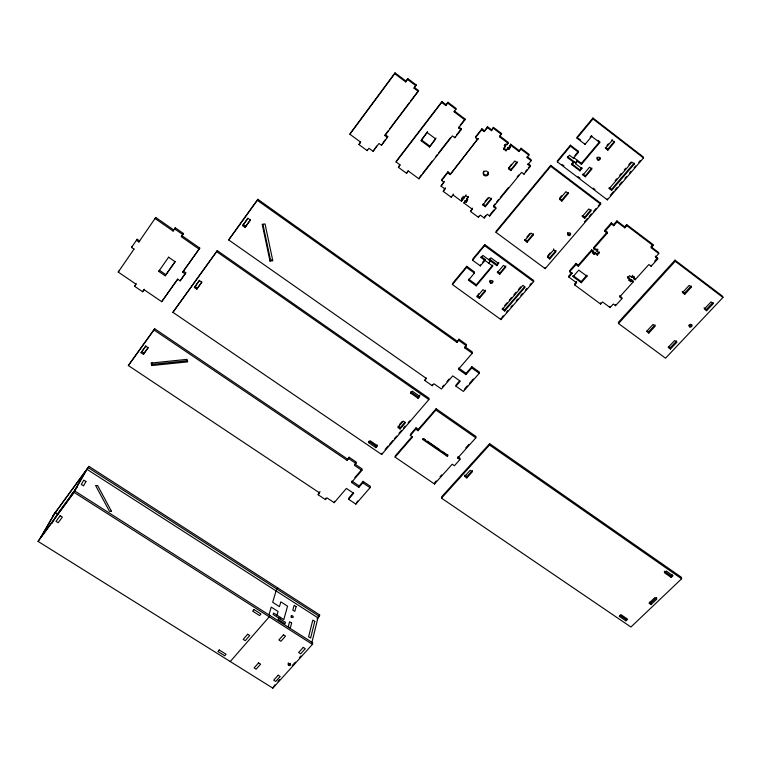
<?xml version="1.0" encoding="UTF-8"?>
<svg xmlns="http://www.w3.org/2000/svg" width="761" height="761" viewBox="0 0 761 761"><rect width="100%" height="100%" fill="white"/><g stroke="black" fill="none" stroke-linecap="round" stroke-linejoin="round"><path stroke-width="1.14" d="M553.666 249.931L555.996 251.663L549.727 258.959L547.397 257.237L553.666 249.931L553.666 248.837M496.001 232.362L550.717 166.307L550.726 165.337L600.61 203.149L600.686 204.176L545.199 268.643L496.001 232.362L496.115 231.296L550.726 165.337M549.727 258.959L549.737 257.846L555.996 250.559M545.199 268.643L545.218 267.52M468.443 280.238L474.388 273.094L474.541 271.972L466.75 266.312L452.586 283.425L452.405 284.557L500.966 319.601L533.642 281.637L533.689 280.495L484.738 244.585L472.714 259.111L472.562 260.214L480.372 265.912L484.947 260.433L485.08 259.33L481.171 256.476L481.038 257.57L492.748 266.131L476.205 285.86L468.443 280.238L468.605 279.106L476.348 284.728L476.205 285.86M527.135 242.236L533.356 234.854L533.404 233.789L527.183 241.151L527.135 242.236L524.786 240.495L524.843 239.42L527.183 241.151M531.149 160.695L531.197 159.734L527.183 156.69L527.126 157.651L531.149 160.695L527.953 164.595L530.36 166.412L523.996 174.174L521.589 172.367L493.442 206.745L495.82 208.514L489.665 216.019L487.287 214.26L484.224 217.998L480.248 215.068L478.422 217.313L470.469 211.444L472.448 208.162M530.36 166.412L530.417 165.441L528.01 163.625L527.953 164.595M527.126 157.651L529.095 154.35L521.038 148.243L519.059 151.553L510.555 145.123L510.65 144.19L519.126 150.602M523.996 174.174L524.063 173.194M519.059 151.553L521.038 148.243M504.733 309.822L502.441 308.167L502.346 309.337L504.648 311.002L504.733 309.822L524.5 286.811M441.494 498.16L489.513 444.995L489.627 443.653L681.399 577.266L681.599 578.788L630.926 627.035L441.494 498.16L441.684 496.762L489.627 443.653M500.966 319.601L501.061 318.421M511.363 164.328L508.472 168.752L510.878 170.559L510.964 169.589L517.29 161.827M499.834 273.123L497.513 271.43L497.409 272.552L499.739 274.245L499.834 273.123L505.894 265.95M481.038 257.57L482.845 255.392L496.904 265.675L498.826 262.402M509.033 148.29L507.987 147.501L507.891 148.433L508.947 149.232L510.431 146.559M508.947 149.232L510.336 147.501L509.29 146.702L510.65 144.19M496.904 265.675L498.227 263.125M508.129 143.287L508.215 142.355L499.701 135.915L499.597 136.828L508.129 143.287L506.855 144.866L505.799 144.067L504.41 145.808L505.456 146.597L503.563 148.966L505.989 150.792L507.891 148.433M505.989 150.792L507.987 147.501M506.855 144.866L506.95 143.934M412.072 436.519L395.378 455.801L395.111 457.142L434.512 484.015L452.205 464.229L454.393 465.732L459.91 459.577L457.722 458.065L475.834 437.813L475.967 436.481L436.129 408.733L418.265 429.366L418.027 430.688L415.81 429.156L416.048 427.834L418.265 429.366M505.456 146.597L505.561 145.665L504.505 144.866L504.41 145.808M490.788 260.005L488.857 263.287L490.788 260.005L497.009 264.562M459.701 380.757L456.105 384.904L455.934 386.169L463.42 391.439L479.221 373.29L479.354 372.034L471.849 366.716L466.122 373.337L465.96 374.593L458.426 369.275L472.239 353.237L472.381 352.01L464.809 346.616L464.648 347.844L472.239 353.237M503.563 148.966L503.658 148.024L506.084 149.85M495.82 208.514L495.934 207.487L493.556 205.717L495.031 203.91M466.959 476.548L464.79 475.064L464.638 476.434L466.807 477.927L466.959 476.548L472.476 470.46M489.228 258.873L489.104 259.977L490.921 257.798L498.721 263.515M499.597 136.828L501.604 133.536L493.461 127.372L491.444 130.664L487.354 127.582L487.487 126.678L491.568 129.76M459.91 459.577L460.072 458.217L458.617 457.218M478.679 293.784L477.052 296.704L479.373 298.379L479.506 297.218L485.442 290.179M465.96 374.593L471.706 367.963L471.849 366.716M489.665 216.019L489.789 214.983M472.562 260.214L484.605 245.67L484.738 244.585M457.722 458.065L457.884 456.714M480.372 265.912L480.514 264.809M485.394 205.708L483.016 203.948L482.874 204.966L485.261 206.735L485.394 205.708L491.549 198.164M484.224 217.998L485.575 215.468M464.648 347.844L466.388 345.817L466.541 344.59L458.95 339.187L457.047 342.431L257.294 200.305L257.836 199.306L457.218 341.213M487.772 174.992L487.906 174.022M491.444 130.664L493.461 127.372M447.316 456.381L447.858 455.763L422.964 438.612L422.422 439.24L447.316 456.381L447.849 454.774M478.422 217.313L478.564 216.276M483.749 171.986L483.882 171.016A2.54 2.445 3.4 0 0 485.233 174.868A2.54 2.445 3.4 0 0 488.419 172.214M457.047 342.431L458.95 339.187M434.512 484.015L434.712 482.636L436.253 480.914M452.405 284.557L466.588 267.425L466.75 266.312M484.338 130.654L481.894 128.809L481.751 129.712L484.196 131.567L487.487 126.678M418.027 430.688L435.92 410.027L436.129 408.733M466.17 202.264L467.673 199.582L466.17 202.264L465.133 201.494L465.304 200.476L466.341 201.246M466.474 199.829L468.462 196.547L466.636 198.821L466.474 199.829L467.511 200.6M450.132 174.611L478.07 138.578L450.132 174.611L447.706 172.814L447.906 171.843L450.331 173.641M477.918 139.501L475.473 137.655L475.625 136.742L481.894 128.809M463.202 196.271L463.03 197.289L464.067 198.06L466.065 194.778M426.065 377.875L424.724 380.443L432.248 385.713L432.467 384.448M464.067 198.06L464.239 197.042M470.469 211.444L472.296 209.189L463.915 203.006L465.304 200.476M462.736 199.724L462.907 198.707L461.87 197.936L461.689 198.954L462.736 199.724L461.518 201.227L453.099 195.016L453.299 194.007M428.862 399.592L429.08 398.307L217.256 250.597L172.899 312.333L381.689 454.498L428.862 399.592L216.657 251.663L217.256 250.597M461.518 201.227L462.907 198.707M395.111 457.142L412.586 436.966L410.369 435.444L410.617 434.112L416.048 427.834M418.284 396.976L410.797 391.763L410.54 393.037L418.046 398.26L419.939 395.035M443.254 191.363L445.271 188.081L443.254 191.363L451.292 197.289L451.482 196.281M464.876 119.915L465.047 119.02L454.336 110.944L454.146 111.819L464.876 119.915L458.626 127.924L461.09 129.779L454.878 137.731L452.415 135.886L418.921 178.806L408.343 171.016L406.555 173.327L398.393 167.315L399.867 164.804M461.09 129.779L461.271 128.875L458.807 127.02L458.626 127.924M400.058 428.995L405.47 422.678L403.244 421.137L397.832 427.463L400.058 428.995L400.324 427.682L404.957 422.269M454.878 137.731L455.068 136.809M445.061 189.08L441.038 186.103L444.272 181.299M381.689 454.498L381.974 453.156M441.038 186.103L444.063 182.288L441.637 180.5L441.856 179.51L447.906 171.843M454.146 111.819L456.21 108.519L447.934 102.269L445.86 105.57L441.703 102.44L441.922 101.574L446.07 104.704M353.304 492.776L348.928 497.856L348.586 499.245L355.844 504.105L370.065 487.696L370.379 486.317L363.092 481.409L359.173 485.965L358.84 487.344L351.544 482.436L351.877 481.057L359.173 485.965M376.2 446.279L368.809 441.247L368.495 442.569L375.896 447.62L377.256 445.042M358.84 487.344L362.769 482.788L363.092 481.409M355.844 504.105L357.67 500.976M351.544 482.436L361.884 470.355L362.207 468.995L354.873 464.039M445.86 105.57L447.934 102.269M312.438 644.358L312.809 642.836L74.854 491.035L38.05 541.385L272.819 688.144L312.438 644.358L74.083 492.377L38.05 541.385M316.947 618.978L319.316 616.343L319.668 614.907L88.97 466.379L52.947 515.768L88.97 466.379M311.696 643.226L317.955 617.856L87.001 469.328L73.579 492.767M361.884 470.355L354.531 465.39L356.424 462.212L349.061 457.228L347.168 460.415L153.96 329.913L154.654 328.742L347.511 459.064M429.746 146.064L421.385 139.834L421.128 140.756L429.508 146.997L435.967 138.036M347.168 460.415L349.061 457.228M320.02 491.577L318.127 494.736L325.423 499.597L326.926 497.818L334.212 502.669L334.574 501.271M418.921 178.806L419.178 177.827M290.379 663.411L290.103 664.429L288.086 663.154M421.128 140.756L427.587 131.777L422.079 138.94M325.423 499.597L325.794 498.208M272.819 688.144L274.826 684.843M406.555 173.327L408.02 170.816M279.972 618.836L280.39 617.361M278.602 617.97L278.174 619.444L285.014 623.811L285.432 622.327L273.123 614.469L273.56 613.005L283.796 619.54L287.563 606.165L280.838 601.846L279.449 606.641L272.676 602.293L276.072 590.917M276.975 615.183L278.05 611.473L271.239 607.116L268.966 614.736M269.689 615.335L269.251 616.819L230.25 661.537M277.822 587.968L275.853 591.164M398.393 167.315L400.172 164.994L396.081 161.979L396.386 161.028L441.922 101.574M360.467 142.05L358.926 144.542L367.192 150.621L368.952 148.271L373.08 151.306L378.988 143.477L381.461 145.303L387.406 137.437L384.923 135.601L418.265 91.387L418.531 90.54L414.345 87.401L416.191 84.937L407.81 78.621L405.68 81.912L394.731 73.674L395.045 72.856L405.974 81.085M418.265 91.387L414.079 88.238L416.191 84.937M414.079 88.238L414.345 87.401M387.406 137.437L387.72 136.523L385.247 134.687L388.081 130.93M405.68 81.912L407.81 78.621M381.461 145.303L385.085 140.014M384.923 135.601L385.247 134.687M373.08 151.306L376.695 146.026M367.192 150.621L367.544 149.679M358.926 144.542L360.685 142.193L349.898 134.25L350.288 133.346L395.045 72.856M269.984 261.09L262.203 224.295L265.066 223.962L272.809 260.766L269.984 261.09L270.497 259.996L262.973 224.409M247.867 218.217L242.664 225.656L245.099 227.377L250.302 219.939M424.724 380.443L426.398 378.474L228.671 239.924L257.836 199.306M199.43 280.305L194.397 287.515L196.795 289.161L201.827 281.96M151.762 365.546L151.116 363.054L187.063 359.363L187.682 361.865L151.762 365.546L152.457 364.338L152.019 362.674M70.507 496.086L72.599 492.957M72.314 494.488L85.765 471.021M74.083 492.377L74.854 491.035M51.853 523.558L57.446 513.856L77.384 486.736M41.284 536.695L55.334 512.514L57.332 513.78M40.067 538.35L54.136 514.141M145.827 345.894L141.051 352.733L143.41 354.312L148.176 347.473M135.296 285.156L134.564 286.269L142.602 291.748L144.057 289.675L161.693 301.689L177.722 279.211L180.138 280.866L185.789 272.771L183.382 271.106L199.791 248.105L181.927 235.682L183.449 233.513L175.287 227.834L173.089 231.04L155.025 218.483L155.748 217.465L173.774 230.003L173.089 231.04M180.138 280.866L185.132 273.874L182.716 272.21L199.791 248.105M185.132 273.874L185.789 272.771M318.127 494.736L319.63 492.957L128.352 365.546L154.654 328.742M182.716 272.21L183.382 271.106M161.693 301.689L177.722 279.04M165.869 274.683L159.429 270.26L158.726 271.354L165.185 275.786L175.144 261.575M199.154 249.17L181.261 236.728L183.449 233.513M142.602 291.748L144.295 289.247M175.287 227.834L174.602 228.871L182.783 234.559M133.974 249.132L131.52 247.449L137.17 239.249L139.624 240.933L138.882 241.988L136.419 240.295L137.17 239.249M136.01 284.186L118.221 272.067L134.069 249.028M138.882 241.988L155.748 217.465M134.564 286.269L136.267 283.767M158.726 271.354L168.676 257.113M118.221 272.067L118.992 270.973M165.185 275.786L175.135 261.717L168.647 257.247M131.52 247.449L132.271 246.393M128.352 365.546L153.96 329.913M141.051 352.733L145.798 346.141L148.157 347.729L143.41 354.312M172.899 312.333L216.657 251.663M194.397 287.515L199.43 280.552L201.827 282.207L196.795 289.161M228.671 239.924L257.294 200.305M242.664 225.656L247.972 218.331L250.417 220.062L245.099 227.377M349.898 134.25L394.731 73.674M389.499 129.047L409.323 102.754M410.74 100.871L418.531 90.54M386.407 138.264L387.72 136.523M396.081 161.979L441.703 102.44M429.508 146.997L435.739 138.949L427.349 132.69M419.901 176.894L421.356 175.03M422.812 173.166L432.258 161.056M435.891 156.395L437.347 154.531M438.802 152.666L450.426 137.76M460.196 125.242L465.047 119.02M456.448 135.049L461.271 128.875M441.637 180.5L447.706 172.814M475.473 137.655L481.751 129.712M484.196 131.567L487.354 127.582M500.338 135.116L501.604 133.536M451.292 197.289L453.099 195.016M461.689 198.954L463.03 197.289M463.915 203.006L465.133 201.494M509.29 146.702L510.555 145.123M508.472 168.752L514.797 160.971L517.214 162.787L510.878 170.559M485.061 201.427L487.791 198.069M482.874 204.966L489.038 197.403L491.425 199.182L485.261 206.735M496.514 202.103L498.731 199.392M500.215 197.584L508.348 187.653M517.223 176.809L518.698 175.001M490.474 214.145L493.889 209.988M525.471 171.472L526.888 169.751M528.296 168.029L530.417 165.441M579.911 170.864L579.872 169.884L581.832 167.553L581.88 168.523L579.911 170.864L571.93 164.785L573.899 162.445L567.487 157.565L569.456 155.206L573.461 158.259L578.455 152.276L578.417 151.325L570.398 145.199L557.366 160.923L557.366 161.884L607.364 199.867L643.492 157.955L643.33 156.994L592.933 118.022L576.971 137.265L577.009 138.188L585.057 144.362L591.706 136.4L591.639 135.477L590.165 137.246M557.366 161.884L570.427 146.141L570.398 145.199M577.009 138.188L593 118.916L592.933 118.022M482.797 262.069L485.08 259.33M574.85 155.596L578.417 151.325M571.93 164.785L571.901 163.815L573.861 161.475L573.899 162.445M575.497 163.663L575.459 162.692L577.418 160.343L577.456 161.313L575.497 163.663L581.88 168.523M476.348 284.728L492.871 265.018M577.456 161.313L581.452 164.357L581.414 163.387L599.658 141.651L597.88 140.281M581.452 164.357L599.744 142.583L599.658 141.651M526.916 236.956L529.675 233.684M561.628 195.758L559.487 198.298L561.846 200.076L561.856 201.104L559.487 199.315L565.918 191.677L568.296 193.475L561.856 201.104M477.052 296.704L482.997 289.646L485.318 291.33L479.373 298.379M497.409 272.552L503.468 265.351L505.799 267.063L499.739 274.245M524.786 240.495L531.007 233.113L533.356 234.854M606.878 145.598L608.362 143.839M561.846 200.076L568.277 192.466L568.296 193.475M582.974 174.982L589.547 167.192L591.934 169.018L585.361 176.79L582.974 174.982L582.926 173.993L585.304 175.801L585.361 176.79M612.186 140.357L614.593 142.212L607.877 150.155L605.48 148.309L612.186 140.357L612.082 139.425M585.304 175.801L591.868 168.038M607.877 150.155L607.782 149.204L614.488 141.28M368.495 442.569L370.074 440.705L377.485 445.756L375.896 447.62M410.54 393.037L412.196 391.087L419.711 396.319L418.046 398.26M432.248 385.713L433.932 383.753L441.437 389.014L452.738 375.886L460.253 381.185L455.934 386.169M399.639 424.343L401.96 421.632M354.826 477.613L361.465 469.86M334.212 502.669L346.407 488.419L353.703 493.309L348.586 499.245M504.724 305.503L506.997 302.849M509.28 300.186L511.554 297.532M513.837 294.868L516.12 292.214M518.393 289.551L520.676 286.897M548.11 255.315L550.193 252.89M502.346 309.337L522.893 285.375L525.204 287.068L504.648 311.002M582.327 216.505L588.805 208.961L591.154 210.74L584.676 218.283L582.327 216.505L582.279 215.458L584.629 217.227L584.676 218.283M615.183 180.557L616.695 178.797M619.72 175.277L621.233 173.518M624.258 169.988L625.77 168.229M628.786 164.709L631.059 162.064M385.066 449.551L388.158 445.956M389.699 444.158L392.79 440.562M394.331 438.764L396.652 436.072M398.964 433.37L401.285 430.678M403.596 427.977L405.147 426.179M408.229 422.583L409.779 420.785M584.629 217.227L591.097 209.703M609.238 188.604L631.953 162.16L634.332 163.986L611.606 190.412L609.238 188.604L609.142 187.596L611.502 189.394L611.606 190.412M611.502 189.394L634.189 163.016L634.332 163.986M501.822 317.537L503.344 315.777M506.379 312.248L507.891 310.478M510.926 306.959L512.448 305.19M516.234 300.785L517.756 299.016M520.79 295.487L522.303 293.727M525.337 290.198L526.859 288.438M529.894 284.909L531.406 283.149M442.388 386.864L443.891 385.123M446.897 381.622L449.152 379.007M584.448 221.927L587.53 218.35M589.071 216.562L591.373 213.879M593.685 211.197L595.996 208.514M598.298 205.831L600.61 203.149M610.341 195.282L613.414 191.715M614.945 189.936L617.247 187.263M619.549 184.6L621.851 181.927M624.914 178.359L626.455 176.581M629.518 173.023L631.05 171.244M634.122 167.677L635.654 165.898M638.726 162.34L640.258 160.552M410.369 435.444L415.81 429.156M464.334 389.299L467.34 385.846M469.594 383.259L473.352 378.94M575.982 263.42L576.02 264.543L578.331 266.255L578.293 265.142L575.982 263.42L569.685 270.65L569.713 271.772L572.015 273.484L568.876 277.08L576.553 282.759L574.669 284.909L600.6 304.058L602.503 301.936L610.084 307.539L613.261 304.02L615.535 305.703L621.918 298.626L621.804 297.456L619.53 295.772M597.28 255.097L597.204 253.993L594.893 252.262L594.959 253.365L597.28 255.097L599.211 252.899L596.89 251.168L597.727 250.217L596.025 248.942L595.188 249.893L593.637 248.733L607.211 233.199L604.881 231.439L604.795 230.364L611.302 222.897L613.632 224.666L613.737 225.732L611.397 223.962L611.302 222.897M569.713 271.772L576.02 264.543M604.881 231.439L611.397 223.962M571.368 273.075L568.857 275.948L568.876 277.08M578.293 265.142L591.649 249.836L593.2 250.997L592.429 253.052L594.132 254.317L594.959 253.365M604.795 230.364L607.126 232.124L593.57 247.639L593.637 248.733M613.632 224.666L616.905 220.918L624.667 226.797L624.8 227.862L626.769 225.617L626.645 224.552L624.667 226.797M578.331 266.255L591.716 250.94L591.649 249.836M613.737 225.732L617.019 221.974L616.905 220.918M593.2 250.997L592.362 251.948L594.065 253.213L594.132 254.317M573.071 276.633L578.75 270.145L586.969 276.253L581.28 282.712L573.071 276.633L573.043 275.501L581.242 281.57L581.28 282.712M594.065 253.213L594.893 252.262M597.204 253.993L598.488 252.528M581.242 281.57L586.921 275.111L586.969 276.253M440.086 476.614L441.627 474.902M465.751 447.915L468.89 444.395M318.088 616.667L319.668 614.907M651.568 245.917L652.89 244.443L626.645 224.552M652.89 244.443L653.062 245.537L651.074 247.753L658.76 253.565L655.44 257.237L657.742 258.978L651.14 266.283L648.848 264.552L635.121 279.772L633.599 278.631L633.456 277.489L634.303 276.557M630.812 281.732L630.679 280.581L631.516 279.648L631.649 280.79L630.812 281.732L629.128 280.476L629.975 279.534L627.682 277.832L629.632 275.663L631.915 277.375L632.762 276.443L632.629 275.301M633.599 278.631L634.446 277.698L632.762 276.443M631.516 279.648L633.038 280.79L633.171 281.931L619.644 296.933L621.918 298.626M654.631 261.099L657.552 257.855L655.259 256.124M277.993 681.342L279.572 679.592M292.234 665.59L295.401 662.089M299.358 657.713L300.937 655.963M464.638 476.434L470.155 470.336L472.334 471.83L466.807 477.927M674.997 260.157L618.389 322.312L618.503 323.52L665.542 358.212L722.95 297.446L722.646 296.267L674.997 260.157L675.216 261.28L722.95 297.446M618.503 323.52L675.216 261.28M682.512 292.595L689.171 285.404L691.435 287.116L684.776 294.298L682.512 292.595L682.284 291.425M648.81 333.061L646.565 331.406L653.014 324.443L655.259 326.108L648.81 333.061L648.648 331.844L655.088 324.899M684.776 294.298L684.539 293.128L691.197 285.955L691.435 287.116M670.422 349.052L668.187 347.406L674.674 340.519L676.91 342.174L670.422 349.052L670.213 347.806L676.691 340.938M706.579 310.707L706.313 309.518L713 302.421L713.276 303.601L706.579 310.707L704.334 309.023L711.031 301.908L713.276 303.601M671.24 577.466L664.439 572.729L666.217 571.016L673.028 575.763L671.24 577.466L671.059 575.953L672.239 574.821M625.932 620.843L627.635 619.207L620.909 614.622L619.207 616.267L625.932 620.843L625.818 619.292L620.063 615.373M651.045 604.567L649.019 603.178L654.841 597.623L656.867 599.012L651.045 604.567L650.893 603.035L656.705 597.48M270.497 259.996L272.371 259.786M152.457 364.338L187.158 360.771M88.247 467.635L319.316 616.343M141.765 351.534L144.114 353.114M362.769 482.788L370.065 487.696M348.719 458.579L356.091 463.563M423.601 438.564L425.513 439.877M427.425 441.199L439.848 449.761M441.76 451.073L447.497 455.03M195.025 286.393L197.422 288.048M398.098 426.15L400.324 427.682M649.552 602.103L650.893 603.035M489.513 444.995L681.599 578.788M435.92 410.027L475.834 437.813M664.258 571.226L671.059 575.953M458.598 368.02L466.122 373.337M243.225 224.619L245.66 226.34M471.706 367.963L479.221 373.29M458.778 340.395L466.388 345.817M477.195 295.544L479.506 297.218M466.588 267.425L474.388 273.094M484.605 245.67L533.642 281.637M465.903 195.786L468.3 197.565M547.416 256.124L549.737 257.846M647.154 330.74L648.648 331.844M668.738 346.712L670.213 347.806M591.716 250.94L593.266 252.1M631.649 280.79L633.171 281.931M683.036 291.996L684.539 293.128M704.068 307.825L706.313 309.518M508.557 167.781L510.964 169.589M447.725 103.135L456.02 109.394M407.525 79.448L415.925 85.774M550.717 166.307L600.686 204.176M626.769 225.617L653.062 245.537M650.902 246.659L658.569 252.452L658.76 253.565M493.337 128.276L501.499 134.45M520.971 149.185L529.047 155.301M617.019 221.974L624.8 227.862M562.075 164.5L563.958 165.927M578.084 176.657L579.968 178.093M593.142 188.11L595.026 189.537M581.414 163.387L573.433 157.299L573.461 158.259M575.459 162.692L567.468 156.604L567.487 157.565M571.901 163.815L579.872 169.884M570.427 146.141L578.455 152.276M578.76 138.635L580.548 140.005M591.706 136.4L599.744 142.583M607.782 149.204L605.385 147.368L605.48 148.309M593 118.916L643.492 157.955M657.552 257.855L657.742 258.978M650.969 265.151L651.14 266.283M634.978 278.631L635.121 279.772M631.782 276.233L631.915 277.375M629.975 279.534L629.842 278.393L627.559 276.69L627.682 277.832M629.005 279.335L629.128 280.476M607.268 198.84L607.364 199.867M615.43 304.524L615.535 305.703M607.126 232.124L607.211 233.199M609.989 306.36L610.084 307.539M599.135 251.796L599.211 252.899M597.727 250.217L597.651 249.113L596.89 251.168M600.524 302.878L600.6 304.058M595.121 248.799L595.188 249.893M585.009 143.429L585.057 144.362M576.553 282.759L576.524 281.618L574.641 283.758L574.669 284.909M571.996 272.352L572.015 273.484M492.909 281.037A1.465 1.36 3.9 0 1 491.073 282.15A1.465 1.36 3.9 0 1 490.103 280.295M691.749 324.69A1.503 1.332 -12.6 0 1 689.047 325.289M600.134 157.946A1.56 1.484 -19.4 0 1 598.146 159.182A1.56 1.484 -19.4 0 1 597.195 157.166M570.541 233.332A1.512 1.408 -7.9 0 1 568.61 234.493A1.512 1.408 -7.9 0 1 567.668 232.581M290.312 663.963A1.237 0.97 13.8 0 1 288.581 663.116M291.054 617.342A1.237 0.704 41.9 0 1 291.311 617.532M314.778 621.385L310.621 638.07L308.595 636.776L312.79 620.11L314.778 621.385M291.634 623.04L290.283 627.987L288.238 626.683L289.599 621.747L291.634 623.04M296.115 606.603L294.811 611.378L292.804 610.084L294.117 605.309L296.115 606.603M85.974 481.504L83.52 485.86L81.332 484.453L83.805 480.115L85.974 481.504M60.148 515.73L56 521.352L58.197 522.74L62.345 517.119L60.148 515.73M219.216 649.961L217.903 651.483L224.742 655.754L226.065 654.241L219.216 649.961M254.031 609.571L252.662 611.15L259.596 615.563L260.956 613.984L254.031 609.571M247.658 634.236L243.187 639.392L245.242 640.686L249.722 635.54L247.658 634.236M258.578 662.888L254.126 667.911L256.153 669.185L260.614 664.172L258.578 662.888M283.463 634.817L278.887 639.982L280.942 641.276L285.518 636.12L283.463 634.817M278.184 675.207L273.703 680.182L275.72 681.447L280.21 676.481L278.184 675.207M303.249 647.402L298.645 652.519L300.681 653.804L305.294 648.705L303.249 647.402M111.515 511.335L109.479 511.306L95.591 485.499L97.627 485.566L111.515 511.335M484.205 175.42A2.54 2.445 3.5 0 0 488.286 173.831A2.54 2.445 3.5 0 0 484.795 171.225A2.54 2.445 3.5 0 0 484.205 175.42M490.436 283.044A1.474 1.36 3.9 0 0 492.795 282.169A1.474 1.36 3.9 0 0 490.788 280.704A1.474 1.36 3.9 0 0 490.436 283.044M689.856 326.935A1.503 1.332 -12.6 0 0 692.015 325.556A1.503 1.332 -12.6 0 0 689.704 324.624A1.503 1.332 -12.6 0 0 689.856 326.935M598.032 160.076A1.57 1.484 -19.3 0 0 600.229 158.516A1.57 1.484 -19.3 0 0 597.785 157.508A1.57 1.484 -19.3 0 0 598.032 160.076M568.448 235.51A1.512 1.417 -7.8 0 0 570.579 234.036A1.512 1.417 -7.8 0 0 568.191 233.075A1.512 1.417 -7.8 0 0 568.448 235.51M288.448 665.133A1.237 0.97 13.8 0 0 290.531 664.99A1.237 0.97 13.8 0 0 289.142 663.573A1.237 0.97 13.8 0 0 288.448 665.133M291.244 616.334A1.237 0.704 41.8 0 0 292.995 617.456A1.237 0.704 41.8 0 0 292.414 615.801A1.237 0.704 41.8 0 0 291.244 616.334"/></g></svg>
